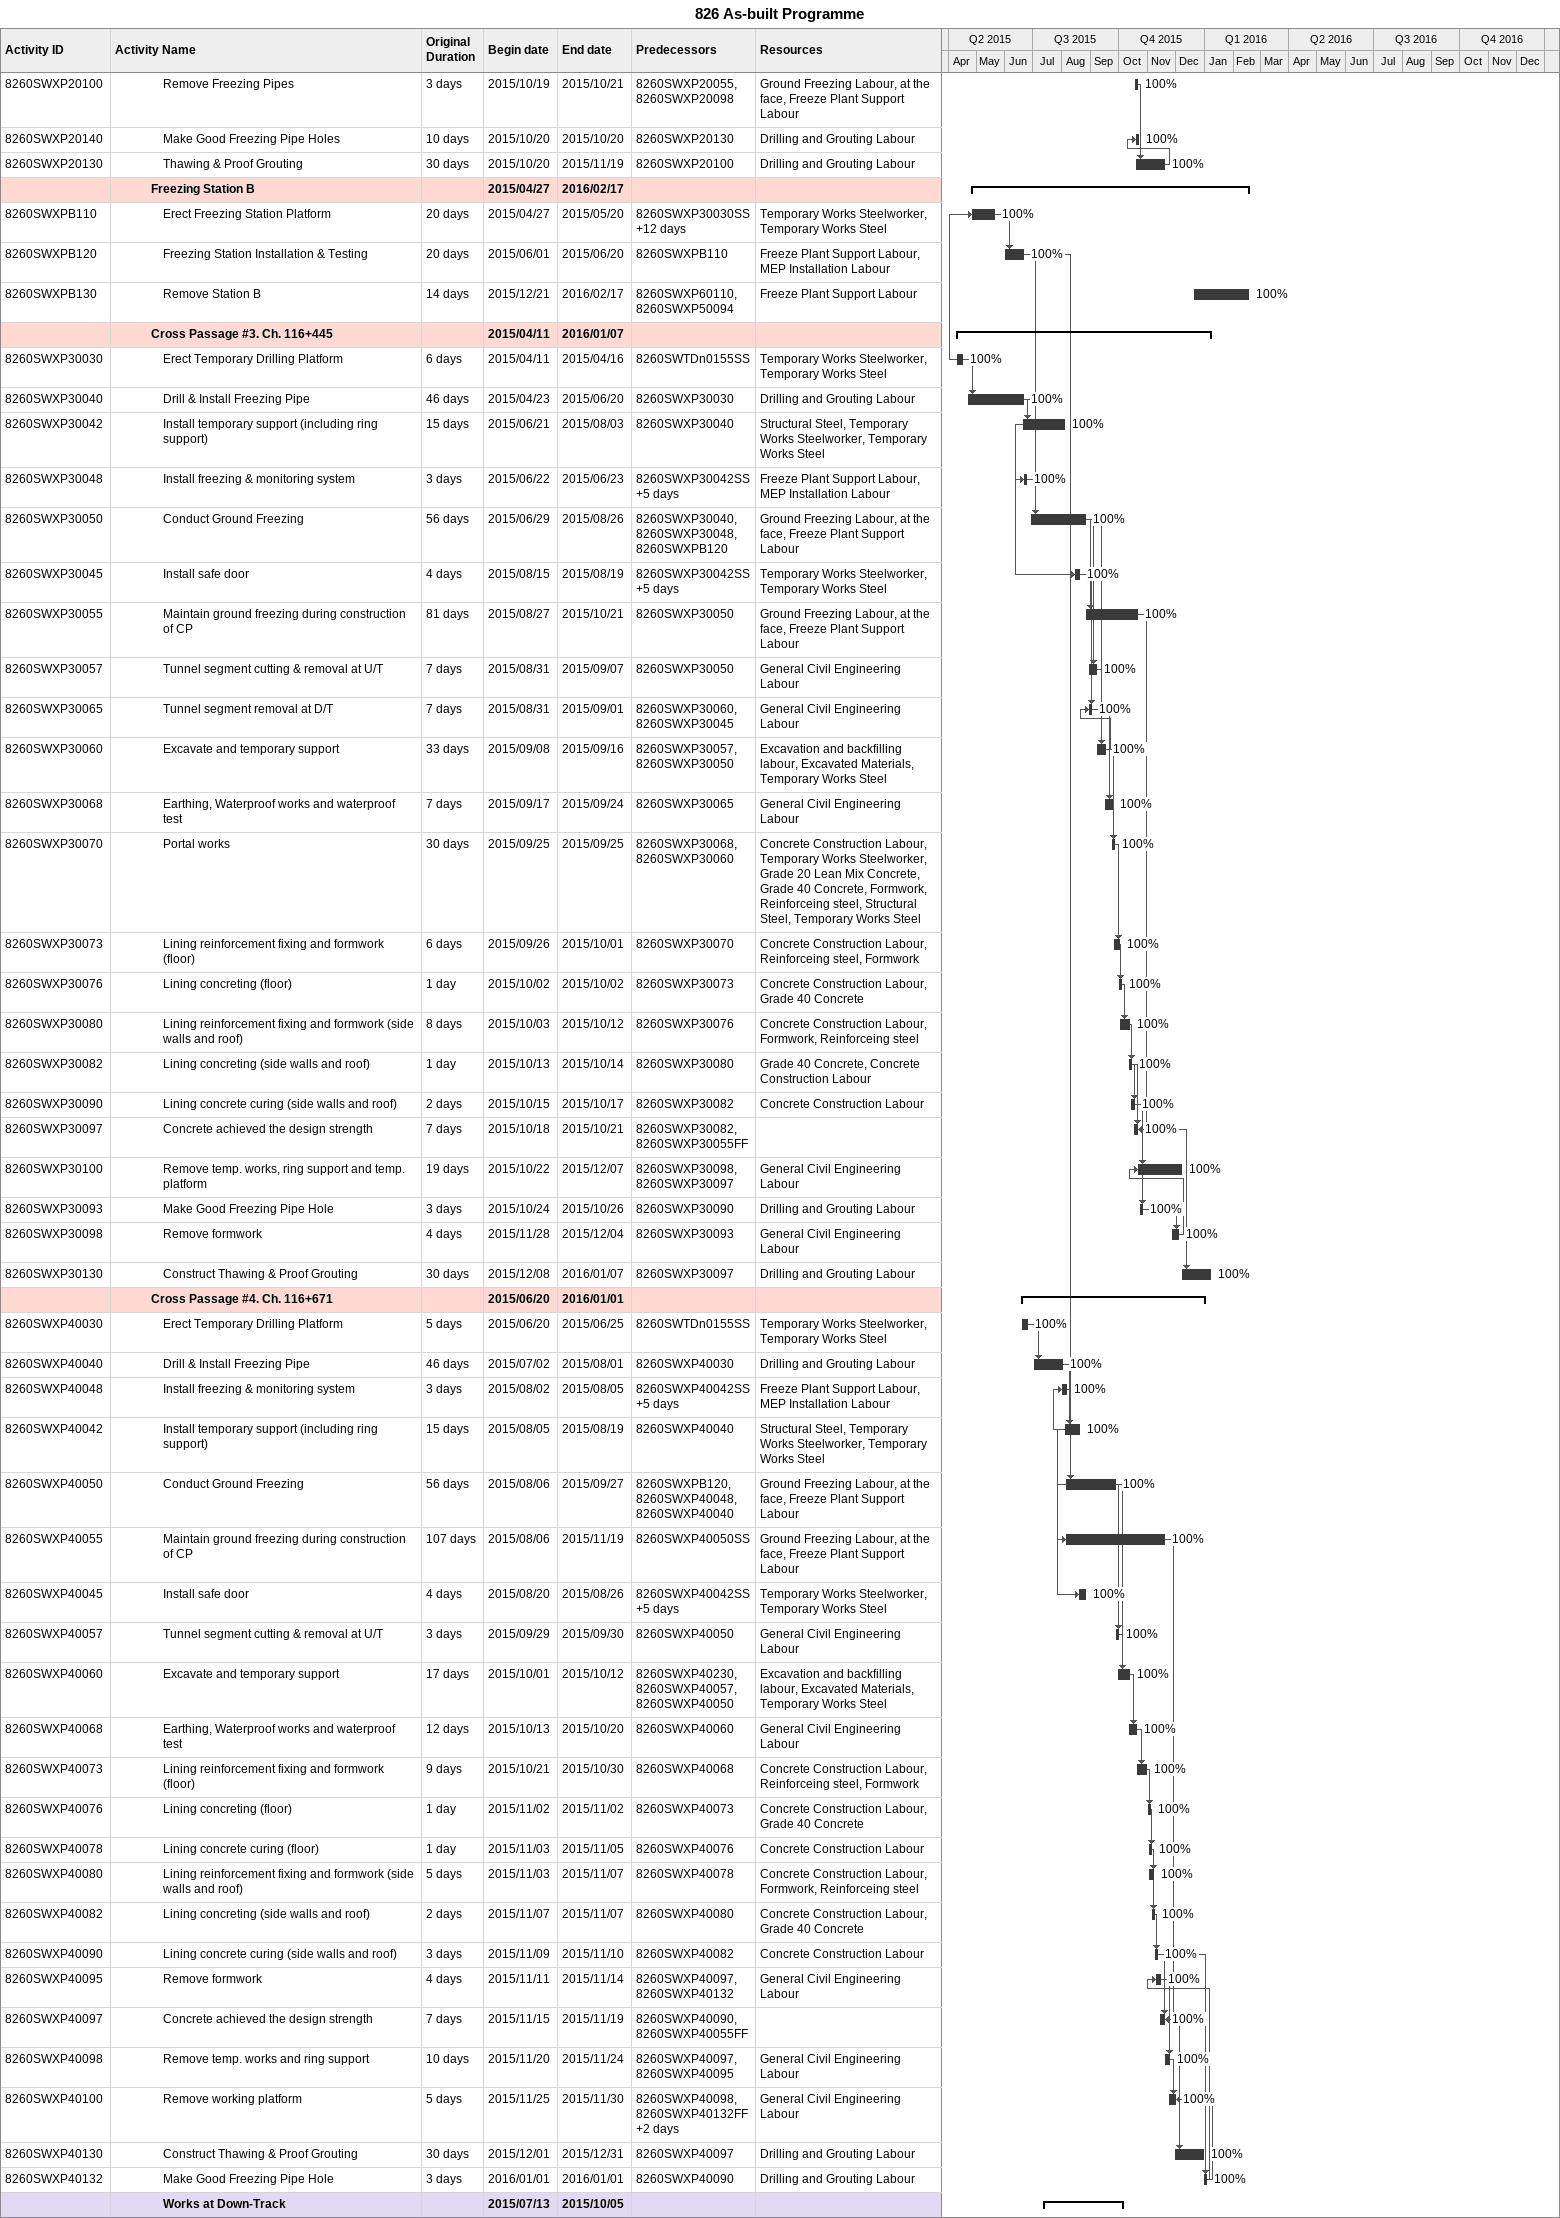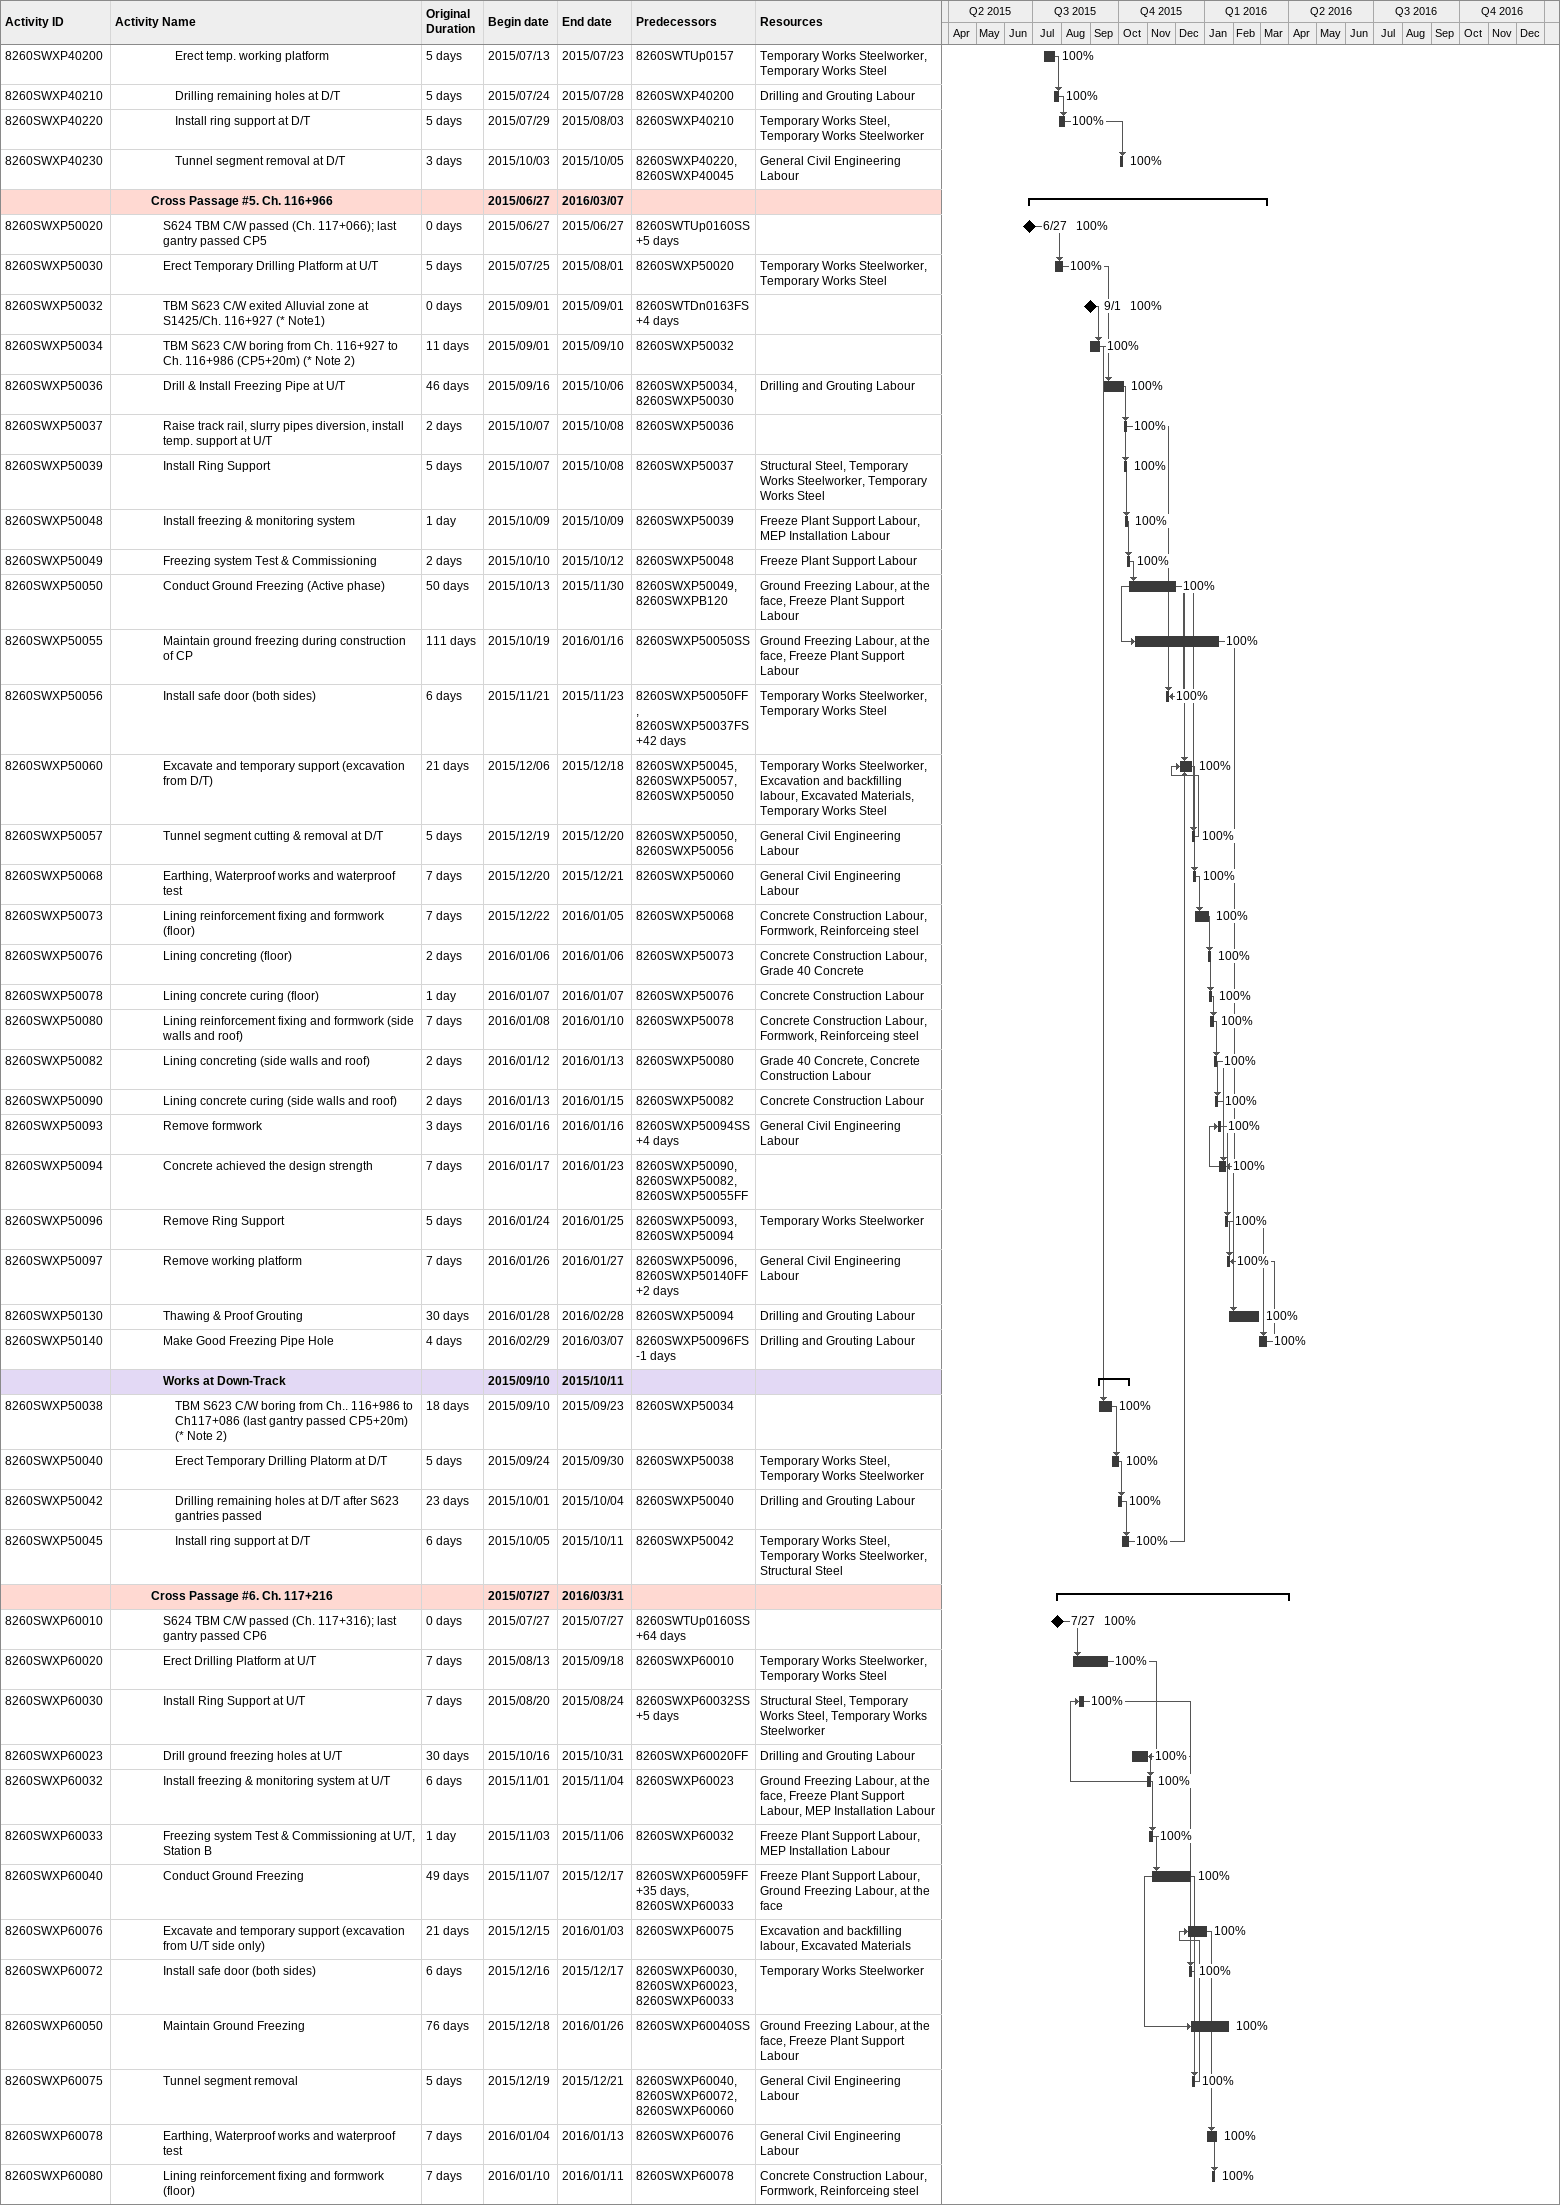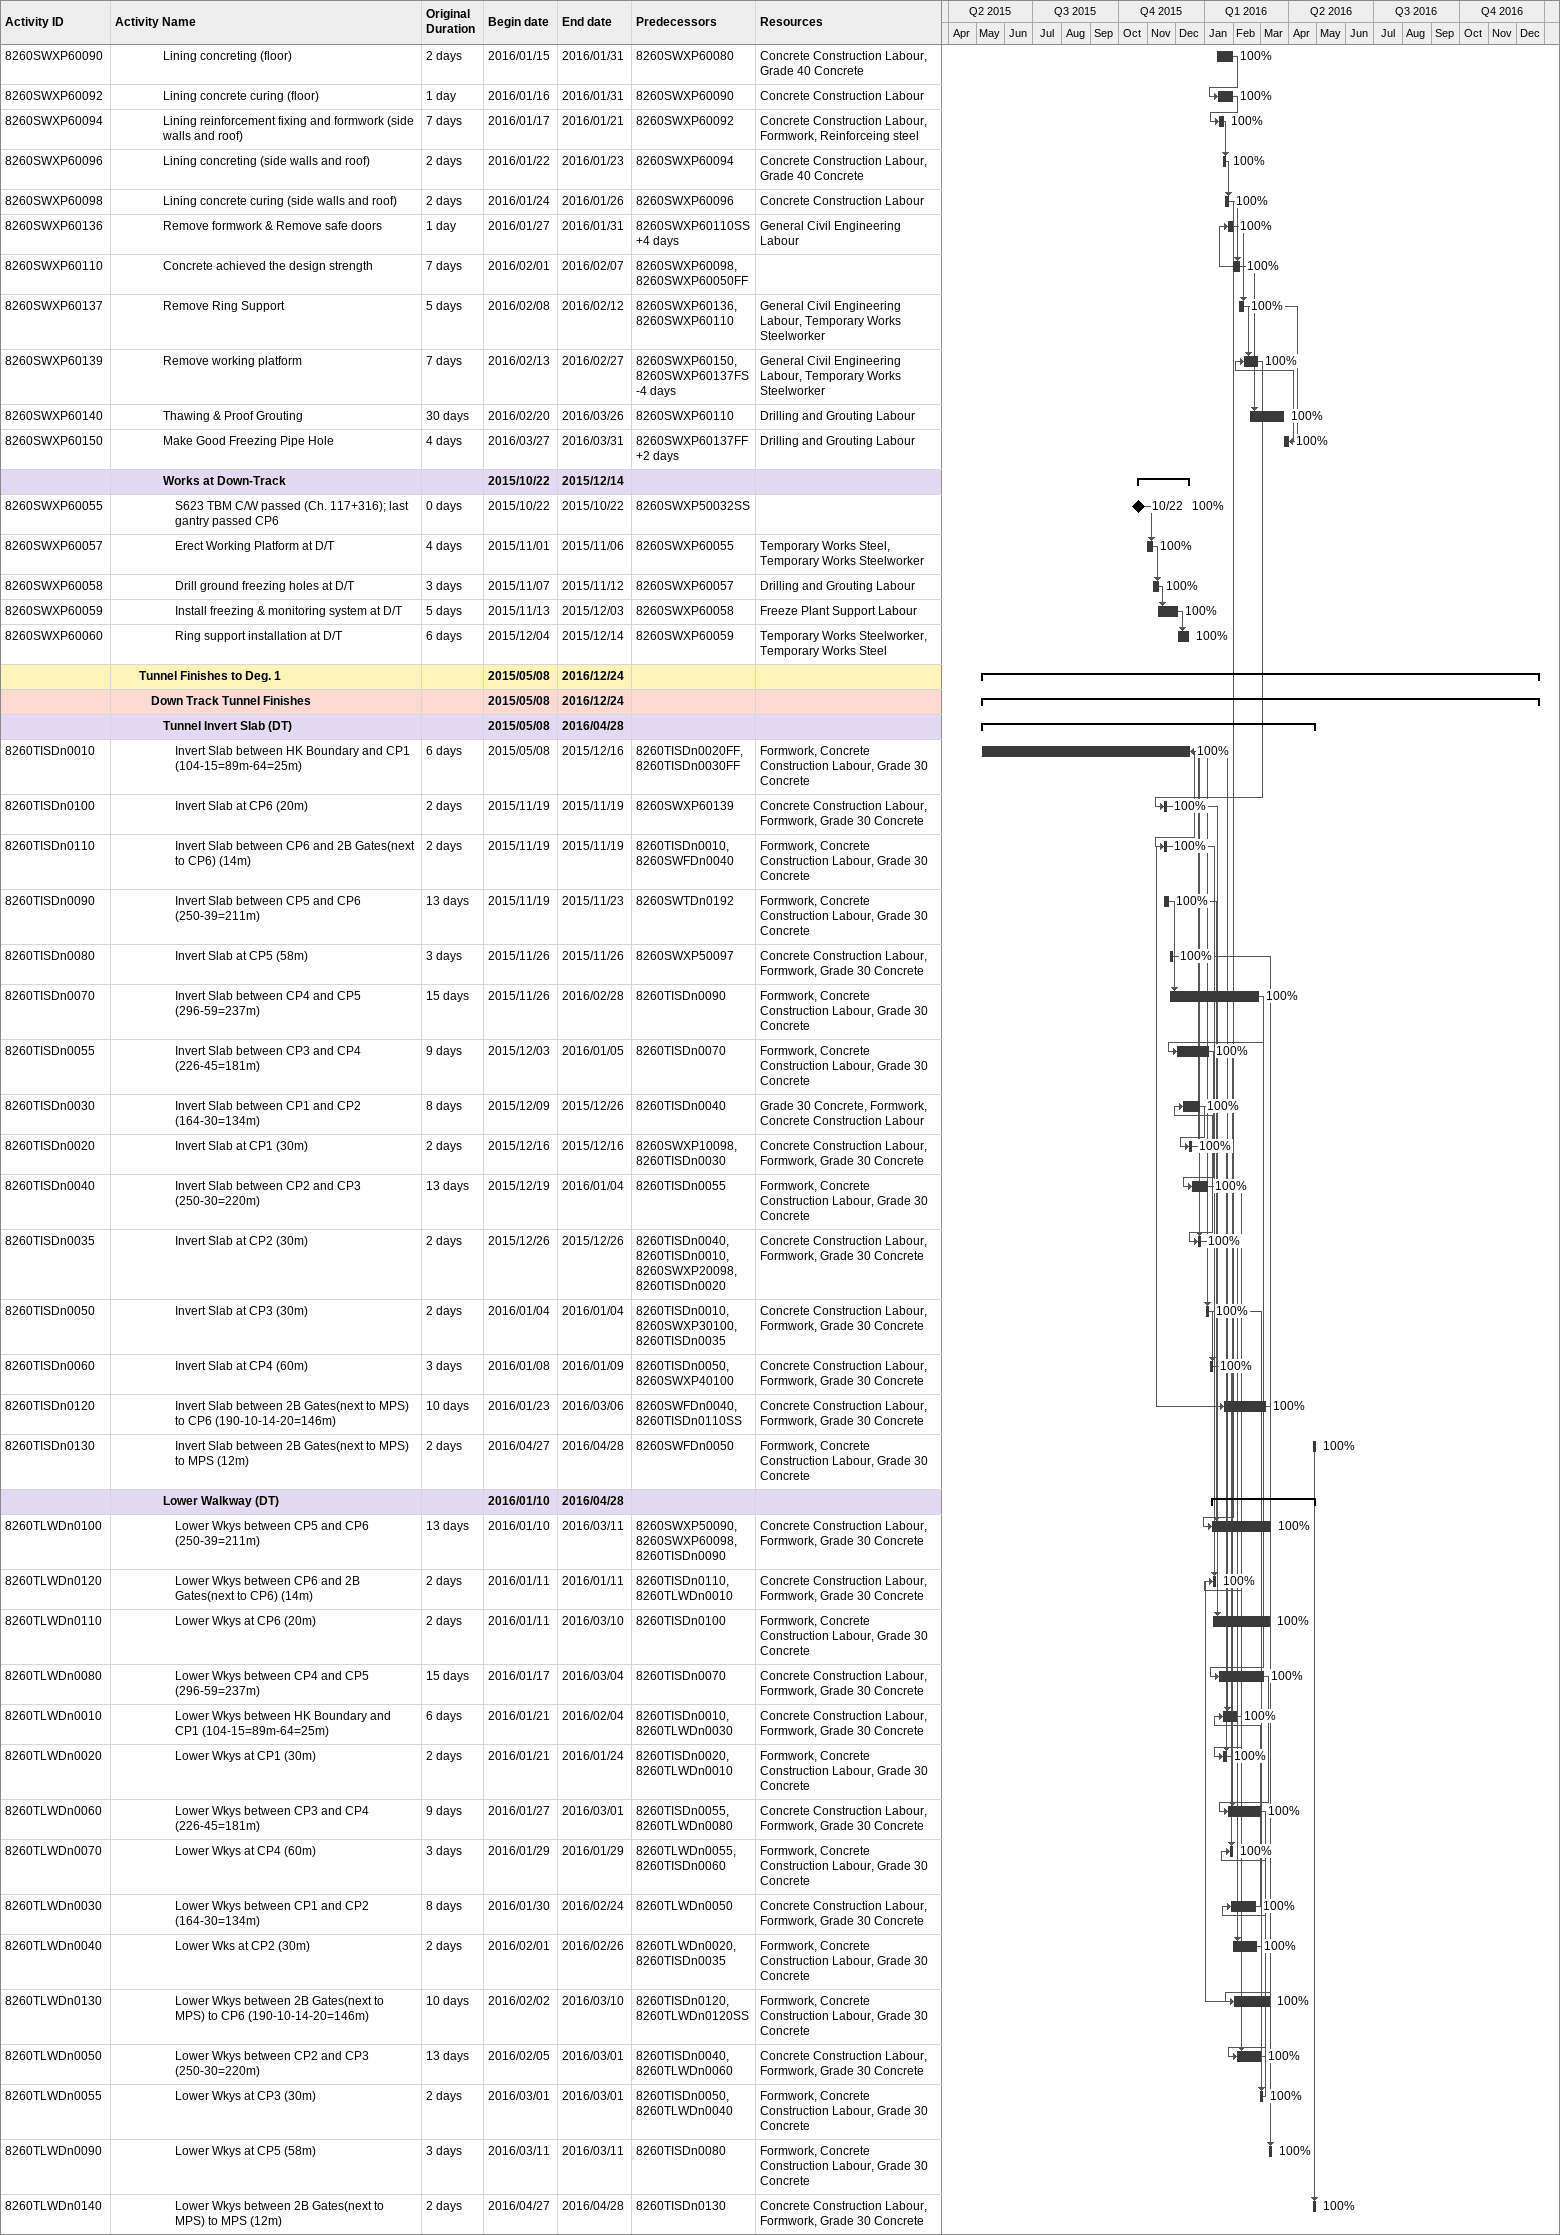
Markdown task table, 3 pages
826 As-built Programme

| ID | Level | Task | Original duration | Start | Finish | Predecessors | Resources | % complete |
|---|---|---|---|---|---|---|---|---|
| 8260SWXP20100 | 5 | Remove Freezing Pipes | 3d | 2015-10-19 | 2015-10-21 | 8260SWXP20055, 8260SWXP20098 | Ground Freezing Labour, at the face, Freeze Plant Support Labour | 100 |
| 8260SWXP20140 | 5 | Make Good Freezing Pipe Holes | 10d | 2015-10-20 | 2015-10-20 | 8260SWXP20130 | Drilling and Grouting Labour | 100 |
| 8260SWXP20130 | 5 | Thawing & Proof Grouting | 30d | 2015-10-20 | 2015-11-19 | 8260SWXP20100 | Drilling and Grouting Labour | 100 |
|  | 4 | **Freezing Station B** |  | 2015-04-27 | 2016-02-17 |  |  |  |
| 8260SWXPB110 | 5 | Erect Freezing Station Platform | 20d | 2015-04-27 | 2015-05-20 | 8260SWXP30030SS+12d | Temporary Works Steelworker, Temporary Works Steel | 100 |
| 8260SWXPB120 | 5 | Freezing Station Installation & Testing | 20d | 2015-06-01 | 2015-06-20 | 8260SWXPB110 | Freeze Plant Support Labour, MEP Installation Labour | 100 |
| 8260SWXPB130 | 5 | Remove Station B | 14d | 2015-12-21 | 2016-02-17 | 8260SWXP60110, 8260SWXP50094 | Freeze Plant Support Labour | 100 |
|  | 4 | **Cross Passage #3. Ch. 116+445** |  | 2015-04-11 | 2016-01-07 |  |  |  |
| 8260SWXP30030 | 5 | Erect Temporary Drilling Platform | 6d | 2015-04-11 | 2015-04-16 | 8260SWTDn0155SS | Temporary Works Steelworker, Temporary Works Steel | 100 |
| 8260SWXP30040 | 5 | Drill & Install Freezing Pipe | 46d | 2015-04-23 | 2015-06-20 | 8260SWXP30030 | Drilling and Grouting Labour | 100 |
| 8260SWXP30042 | 5 | Install temporary support (including ring support) | 15d | 2015-06-21 | 2015-08-03 | 8260SWXP30040 | Structural Steel, Temporary Works Steelworker, Temporary Works Steel | 100 |
| 8260SWXP30048 | 5 | Install freezing & monitoring system | 3d | 2015-06-22 | 2015-06-23 | 8260SWXP30042SS+5d | Freeze Plant Support Labour, MEP Installation Labour | 100 |
| 8260SWXP30050 | 5 | Conduct Ground Freezing | 56d | 2015-06-29 | 2015-08-26 | 8260SWXP30040, 8260SWXP30048, 8260SWXPB120 | Ground Freezing Labour, at the face, Freeze Plant Support Labour | 100 |
| 8260SWXP30045 | 5 | Install safe door | 4d | 2015-08-15 | 2015-08-19 | 8260SWXP30042SS+5d | Temporary Works Steelworker, Temporary Works Steel | 100 |
| 8260SWXP30055 | 5 | Maintain ground freezing during construction of CP | 81d | 2015-08-27 | 2015-10-21 | 8260SWXP30050 | Ground Freezing Labour, at the face, Freeze Plant Support Labour | 100 |
| 8260SWXP30057 | 5 | Tunnel segment cutting & removal at U/T | 7d | 2015-08-31 | 2015-09-07 | 8260SWXP30050 | General Civil Engineering Labour | 100 |
| 8260SWXP30065 | 5 | Tunnel segment removal at D/T | 7d | 2015-08-31 | 2015-09-01 | 8260SWXP30060, 8260SWXP30045 | General Civil Engineering Labour | 100 |
| 8260SWXP30060 | 5 | Excavate and temporary support | 33d | 2015-09-08 | 2015-09-16 | 8260SWXP30057, 8260SWXP30050 | Excavation and backfilling labour, Excavated Materials, Temporary Works Steel | 100 |
| 8260SWXP30068 | 5 | Earthing, Waterproof works and waterproof test | 7d | 2015-09-17 | 2015-09-24 | 8260SWXP30065 | General Civil Engineering Labour | 100 |
| 8260SWXP30070 | 5 | Portal works | 30d | 2015-09-25 | 2015-09-25 | 8260SWXP30068, 8260SWXP30060 | Concrete Construction Labour, Temporary Works Steelworker, Grade 20 Lean Mix Concrete, Grade 40 Concrete, Formwork, Reinforceing steel, Structural Steel, Temporary Works Steel | 100 |
| 8260SWXP30073 | 5 | Lining reinforcement fixing and formwork (floor) | 6d | 2015-09-26 | 2015-10-01 | 8260SWXP30070 | Concrete Construction Labour, Reinforceing steel, Formwork | 100 |
| 8260SWXP30076 | 5 | Lining concreting (floor) | 1d | 2015-10-02 | 2015-10-02 | 8260SWXP30073 | Concrete Construction Labour, Grade 40 Concrete | 100 |
| 8260SWXP30080 | 5 | Lining reinforcement fixing and formwork (side walls and roof) | 8d | 2015-10-03 | 2015-10-12 | 8260SWXP30076 | Concrete Construction Labour, Formwork, Reinforceing steel | 100 |
| 8260SWXP30082 | 5 | Lining concreting (side walls and roof) | 1d | 2015-10-13 | 2015-10-14 | 8260SWXP30080 | Grade 40 Concrete, Concrete Construction Labour | 100 |
| 8260SWXP30090 | 5 | Lining concrete curing (side walls and roof) | 2d | 2015-10-15 | 2015-10-17 | 8260SWXP30082 | Concrete Construction Labour | 100 |
| 8260SWXP30097 | 5 | Concrete achieved the design strength | 7d | 2015-10-18 | 2015-10-21 | 8260SWXP30082, 8260SWXP30055FF |  | 100 |
| 8260SWXP30100 | 5 | Remove temp. works, ring support and temp. platform | 19d | 2015-10-22 | 2015-12-07 | 8260SWXP30098, 8260SWXP30097 | General Civil Engineering Labour | 100 |
| 8260SWXP30093 | 5 | Make Good Freezing Pipe Hole | 3d | 2015-10-24 | 2015-10-26 | 8260SWXP30090 | Drilling and Grouting Labour | 100 |
| 8260SWXP30098 | 5 | Remove formwork | 4d | 2015-11-28 | 2015-12-04 | 8260SWXP30093 | General Civil Engineering Labour | 100 |
| 8260SWXP30130 | 5 | Construct Thawing & Proof Grouting | 30d | 2015-12-08 | 2016-01-07 | 8260SWXP30097 | Drilling and Grouting Labour | 100 |
|  | 4 | **Cross Passage #4. Ch. 116+671** |  | 2015-06-20 | 2016-01-01 |  |  |  |
| 8260SWXP40030 | 5 | Erect Temporary Drilling Platform | 5d | 2015-06-20 | 2015-06-25 | 8260SWTDn0155SS | Temporary Works Steelworker, Temporary Works Steel | 100 |
| 8260SWXP40040 | 5 | Drill & Install Freezing Pipe | 46d | 2015-07-02 | 2015-08-01 | 8260SWXP40030 | Drilling and Grouting Labour | 100 |
| 8260SWXP40048 | 5 | Install freezing & monitoring system | 3d | 2015-08-02 | 2015-08-05 | 8260SWXP40042SS+5d | Freeze Plant Support Labour, MEP Installation Labour | 100 |
| 8260SWXP40042 | 5 | Install temporary support (including ring support) | 15d | 2015-08-05 | 2015-08-19 | 8260SWXP40040 | Structural Steel, Temporary Works Steelworker, Temporary Works Steel | 100 |
| 8260SWXP40050 | 5 | Conduct Ground Freezing | 56d | 2015-08-06 | 2015-09-27 | 8260SWXPB120, 8260SWXP40048, 8260SWXP40040 | Ground Freezing Labour, at the face, Freeze Plant Support Labour | 100 |
| 8260SWXP40055 | 5 | Maintain ground freezing during construction of CP | 107d | 2015-08-06 | 2015-11-19 | 8260SWXP40050SS | Ground Freezing Labour, at the face, Freeze Plant Support Labour | 100 |
| 8260SWXP40045 | 5 | Install safe door | 4d | 2015-08-20 | 2015-08-26 | 8260SWXP40042SS+5d | Temporary Works Steelworker, Temporary Works Steel | 100 |
| 8260SWXP40057 | 5 | Tunnel segment cutting & removal at U/T | 3d | 2015-09-29 | 2015-09-30 | 8260SWXP40050 | General Civil Engineering Labour | 100 |
| 8260SWXP40060 | 5 | Excavate and temporary support | 17d | 2015-10-01 | 2015-10-12 | 8260SWXP40230, 8260SWXP40057, 8260SWXP40050 | Excavation and backfilling labour, Excavated Materials, Temporary Works Steel | 100 |
| 8260SWXP40068 | 5 | Earthing, Waterproof works and waterproof test | 12d | 2015-10-13 | 2015-10-20 | 8260SWXP40060 | General Civil Engineering Labour | 100 |
| 8260SWXP40073 | 5 | Lining reinforcement fixing and formwork (floor) | 9d | 2015-10-21 | 2015-10-30 | 8260SWXP40068 | Concrete Construction Labour, Reinforceing steel, Formwork | 100 |
| 8260SWXP40076 | 5 | Lining concreting (floor) | 1d | 2015-11-02 | 2015-11-02 | 8260SWXP40073 | Concrete Construction Labour, Grade 40 Concrete | 100 |
| 8260SWXP40078 | 5 | Lining concrete curing (floor) | 1d | 2015-11-03 | 2015-11-05 | 8260SWXP40076 | Concrete Construction Labour | 100 |
| 8260SWXP40080 | 5 | Lining reinforcement fixing and formwork (side walls and roof) | 5d | 2015-11-03 | 2015-11-07 | 8260SWXP40078 | Concrete Construction Labour, Formwork, Reinforceing steel | 100 |
| 8260SWXP40082 | 5 | Lining concreting (side walls and roof) | 2d | 2015-11-07 | 2015-11-07 | 8260SWXP40080 | Concrete Construction Labour, Grade 40 Concrete | 100 |
| 8260SWXP40090 | 5 | Lining concrete curing (side walls and roof) | 3d | 2015-11-09 | 2015-11-10 | 8260SWXP40082 | Concrete Construction Labour | 100 |
| 8260SWXP40095 | 5 | Remove formwork | 4d | 2015-11-11 | 2015-11-14 | 8260SWXP40097, 8260SWXP40132 | General Civil Engineering Labour | 100 |
| 8260SWXP40097 | 5 | Concrete achieved the design strength | 7d | 2015-11-15 | 2015-11-19 | 8260SWXP40090, 8260SWXP40055FF |  | 100 |
| 8260SWXP40098 | 5 | Remove temp. works and ring support | 10d | 2015-11-20 | 2015-11-24 | 8260SWXP40097, 8260SWXP40095 | General Civil Engineering Labour | 100 |
| 8260SWXP40100 | 5 | Remove working platform | 5d | 2015-11-25 | 2015-11-30 | 8260SWXP40098, 8260SWXP40132FF+2d | General Civil Engineering Labour | 100 |
| 8260SWXP40130 | 5 | Construct Thawing & Proof Grouting | 30d | 2015-12-01 | 2015-12-31 | 8260SWXP40097 | Drilling and Grouting Labour | 100 |
| 8260SWXP40132 | 5 | Make Good Freezing Pipe Hole | 3d | 2016-01-01 | 2016-01-01 | 8260SWXP40090 | Drilling and Grouting Labour | 100 |
|  | 5 | **Works at Down-Track** |  | 2015-07-13 | 2015-10-05 |  |  |  |
| 8260SWXP40200 | 6 | Erect temp. working platform | 5d | 2015-07-13 | 2015-07-23 | 8260SWTUp0157 | Temporary Works Steelworker, Temporary Works Steel | 100 |
| 8260SWXP40210 | 6 | Drilling remaining holes at D/T | 5d | 2015-07-24 | 2015-07-28 | 8260SWXP40200 | Drilling and Grouting Labour | 100 |
| 8260SWXP40220 | 6 | Install ring support at D/T | 5d | 2015-07-29 | 2015-08-03 | 8260SWXP40210 | Temporary Works Steel, Temporary Works Steelworker | 100 |
| 8260SWXP40230 | 6 | Tunnel segment removal at D/T | 3d | 2015-10-03 | 2015-10-05 | 8260SWXP40220, 8260SWXP40045 | General Civil Engineering Labour | 100 |
|  | 4 | **Cross Passage #5. Ch. 116+966** |  | 2015-06-27 | 2016-03-07 |  |  |  |
| 8260SWXP50020 | 5 | S624 TBM C/W passed (Ch. 117+066); last gantry passed CP5 | 0d | 2015-06-27 | 2015-06-27 | 8260SWTUp0160SS+5d |  | 100 |
| 8260SWXP50030 | 5 | Erect Temporary Drilling Platform at U/T | 5d | 2015-07-25 | 2015-08-01 | 8260SWXP50020 | Temporary Works Steelworker, Temporary Works Steel | 100 |
| 8260SWXP50032 | 5 | TBM S623 C/W exited Alluvial zone at S1425/Ch. 116+927 (* Note1) | 0d | 2015-09-01 | 2015-09-01 | 8260SWTDn0163FS+4d |  | 100 |
| 8260SWXP50034 | 5 | TBM S623 C/W boring from Ch. 116+927 to Ch. 116+986 (CP5+20m) (* Note 2) | 11d | 2015-09-01 | 2015-09-10 | 8260SWXP50032 |  | 100 |
| 8260SWXP50036 | 5 | Drill & Install Freezing Pipe at U/T | 46d | 2015-09-16 | 2015-10-06 | 8260SWXP50034, 8260SWXP50030 | Drilling and Grouting Labour | 100 |
| 8260SWXP50037 | 5 | Raise track rail, slurry pipes diversion, install temp. support at U/T | 2d | 2015-10-07 | 2015-10-08 | 8260SWXP50036 |  | 100 |
| 8260SWXP50039 | 5 | Install Ring Support | 5d | 2015-10-07 | 2015-10-08 | 8260SWXP50037 | Structural Steel, Temporary Works Steelworker, Temporary Works Steel | 100 |
| 8260SWXP50048 | 5 | Install freezing & monitoring system | 1d | 2015-10-09 | 2015-10-09 | 8260SWXP50039 | Freeze Plant Support Labour, MEP Installation Labour | 100 |
| 8260SWXP50049 | 5 | Freezing system Test & Commissioning | 2d | 2015-10-10 | 2015-10-12 | 8260SWXP50048 | Freeze Plant Support Labour | 100 |
| 8260SWXP50050 | 5 | Conduct Ground Freezing (Active phase) | 50d | 2015-10-13 | 2015-11-30 | 8260SWXP50049, 8260SWXPB120 | Ground Freezing Labour, at the face, Freeze Plant Support Labour | 100 |
| 8260SWXP50055 | 5 | Maintain ground freezing during construction of CP | 111d | 2015-10-19 | 2016-01-16 | 8260SWXP50050SS | Ground Freezing Labour, at the face, Freeze Plant Support Labour | 100 |
| 8260SWXP50056 | 5 | Install safe door (both sides) | 6d | 2015-11-21 | 2015-11-23 | 8260SWXP50050FF, 8260SWXP50037FS+42d | Temporary Works Steelworker, Temporary Works Steel | 100 |
| 8260SWXP50060 | 5 | Excavate and temporary support (excavation from D/T) | 21d | 2015-12-06 | 2015-12-18 | 8260SWXP50045, 8260SWXP50057, 8260SWXP50050 | Temporary Works Steelworker, Excavation and backfilling labour, Excavated Materials, Temporary Works Steel | 100 |
| 8260SWXP50057 | 5 | Tunnel segment cutting & removal at D/T | 5d | 2015-12-19 | 2015-12-20 | 8260SWXP50050, 8260SWXP50056 | General Civil Engineering Labour | 100 |
| 8260SWXP50068 | 5 | Earthing, Waterproof works and waterproof test | 7d | 2015-12-20 | 2015-12-21 | 8260SWXP50060 | General Civil Engineering Labour | 100 |
| 8260SWXP50073 | 5 | Lining reinforcement fixing and formwork (floor) | 7d | 2015-12-22 | 2016-01-05 | 8260SWXP50068 | Concrete Construction Labour, Formwork, Reinforceing steel | 100 |
| 8260SWXP50076 | 5 | Lining concreting (floor) | 2d | 2016-01-06 | 2016-01-06 | 8260SWXP50073 | Concrete Construction Labour, Grade 40 Concrete | 100 |
| 8260SWXP50078 | 5 | Lining concrete curing (floor) | 1d | 2016-01-07 | 2016-01-07 | 8260SWXP50076 | Concrete Construction Labour | 100 |
| 8260SWXP50080 | 5 | Lining reinforcement fixing and formwork (side walls and roof) | 7d | 2016-01-08 | 2016-01-10 | 8260SWXP50078 | Concrete Construction Labour, Formwork, Reinforceing steel | 100 |
| 8260SWXP50082 | 5 | Lining concreting (side walls and roof) | 2d | 2016-01-12 | 2016-01-13 | 8260SWXP50080 | Grade 40 Concrete, Concrete Construction Labour | 100 |
| 8260SWXP50090 | 5 | Lining concrete curing (side walls and roof) | 2d | 2016-01-13 | 2016-01-15 | 8260SWXP50082 | Concrete Construction Labour | 100 |
| 8260SWXP50093 | 5 | Remove formwork | 3d | 2016-01-16 | 2016-01-16 | 8260SWXP50094SS+4d | General Civil Engineering Labour | 100 |
| 8260SWXP50094 | 5 | Concrete achieved the design strength | 7d | 2016-01-17 | 2016-01-23 | 8260SWXP50090, 8260SWXP50082, 8260SWXP50055FF |  | 100 |
| 8260SWXP50096 | 5 | Remove Ring Support | 5d | 2016-01-24 | 2016-01-25 | 8260SWXP50093, 8260SWXP50094 | Temporary Works Steelworker | 100 |
| 8260SWXP50097 | 5 | Remove working platform | 7d | 2016-01-26 | 2016-01-27 | 8260SWXP50096, 8260SWXP50140FF+2d | General Civil Engineering Labour | 100 |
| 8260SWXP50130 | 5 | Thawing & Proof Grouting | 30d | 2016-01-28 | 2016-02-28 | 8260SWXP50094 | Drilling and Grouting Labour | 100 |
| 8260SWXP50140 | 5 | Make Good Freezing Pipe Hole | 4d | 2016-02-29 | 2016-03-07 | 8260SWXP50096FS-1d | Drilling and Grouting Labour | 100 |
|  | 5 | **Works at Down-Track** |  | 2015-09-10 | 2015-10-11 |  |  |  |
| 8260SWXP50038 | 6 | TBM S623 C/W boring from Ch.. 116+986 to Ch117+086 (last gantry passed CP5+20m) (* Note 2) | 18d | 2015-09-10 | 2015-09-23 | 8260SWXP50034 |  | 100 |
| 8260SWXP50040 | 6 | Erect Temporary Drilling Platorm at D/T | 5d | 2015-09-24 | 2015-09-30 | 8260SWXP50038 | Temporary Works Steel, Temporary Works Steelworker | 100 |
| 8260SWXP50042 | 6 | Drilling remaining holes at D/T after S623 gantries passed | 23d | 2015-10-01 | 2015-10-04 | 8260SWXP50040 | Drilling and Grouting Labour | 100 |
| 8260SWXP50045 | 6 | Install ring support at D/T | 6d | 2015-10-05 | 2015-10-11 | 8260SWXP50042 | Temporary Works Steel, Temporary Works Steelworker, Structural Steel | 100 |
|  | 4 | **Cross Passage #6. Ch. 117+216** |  | 2015-07-27 | 2016-03-31 |  |  |  |
| 8260SWXP60010 | 5 | S624 TBM C/W passed (Ch. 117+316); last gantry passed CP6 | 0d | 2015-07-27 | 2015-07-27 | 8260SWTUp0160SS+64d |  | 100 |
| 8260SWXP60020 | 5 | Erect Drilling Platform at U/T | 7d | 2015-08-13 | 2015-09-18 | 8260SWXP60010 | Temporary Works Steelworker, Temporary Works Steel | 100 |
| 8260SWXP60030 | 5 | Install Ring Support at U/T | 7d | 2015-08-20 | 2015-08-24 | 8260SWXP60032SS+5d | Structural Steel, Temporary Works Steel, Temporary Works Steelworker | 100 |
| 8260SWXP60023 | 5 | Drill ground freezing holes at U/T | 30d | 2015-10-16 | 2015-10-31 | 8260SWXP60020FF | Drilling and Grouting Labour | 100 |
| 8260SWXP60032 | 5 | Install freezing & monitoring system at U/T | 6d | 2015-11-01 | 2015-11-04 | 8260SWXP60023 | Ground Freezing Labour, at the face, Freeze Plant Support Labour, MEP Installation Labour | 100 |
| 8260SWXP60033 | 5 | Freezing system Test & Commissioning at U/T, Station B | 1d | 2015-11-03 | 2015-11-06 | 8260SWXP60032 | Freeze Plant Support Labour, MEP Installation Labour | 100 |
| 8260SWXP60040 | 5 | Conduct Ground Freezing | 49d | 2015-11-07 | 2015-12-17 | 8260SWXP60059FF+35d, 8260SWXP60033 | Freeze Plant Support Labour, Ground Freezing Labour, at the face | 100 |
| 8260SWXP60076 | 5 | Excavate and temporary support (excavation from U/T side only) | 21d | 2015-12-15 | 2016-01-03 | 8260SWXP60075 | Excavation and backfilling labour, Excavated Materials | 100 |
| 8260SWXP60072 | 5 | Install safe door (both sides) | 6d | 2015-12-16 | 2015-12-17 | 8260SWXP60030, 8260SWXP60023, 8260SWXP60033 | Temporary Works Steelworker | 100 |
| 8260SWXP60050 | 5 | Maintain Ground Freezing | 76d | 2015-12-18 | 2016-01-26 | 8260SWXP60040SS | Ground Freezing Labour, at the face, Freeze Plant Support Labour | 100 |
| 8260SWXP60075 | 5 | Tunnel segment removal | 5d | 2015-12-19 | 2015-12-21 | 8260SWXP60040, 8260SWXP60072, 8260SWXP60060 | General Civil Engineering Labour | 100 |
| 8260SWXP60078 | 5 | Earthing, Waterproof works and waterproof test | 7d | 2016-01-04 | 2016-01-13 | 8260SWXP60076 | General Civil Engineering Labour | 100 |
| 8260SWXP60080 | 5 | Lining reinforcement fixing and formwork (floor) | 7d | 2016-01-10 | 2016-01-11 | 8260SWXP60078 | Concrete Construction Labour, Formwork, Reinforceing steel | 100 |
| 8260SWXP60090 | 5 | Lining concreting (floor) | 2d | 2016-01-15 | 2016-01-31 | 8260SWXP60080 | Concrete Construction Labour, Grade 40 Concrete | 100 |
| 8260SWXP60092 | 5 | Lining concrete curing (floor) | 1d | 2016-01-16 | 2016-01-31 | 8260SWXP60090 | Concrete Construction Labour | 100 |
| 8260SWXP60094 | 5 | Lining reinforcement fixing and formwork (side walls and roof) | 7d | 2016-01-17 | 2016-01-21 | 8260SWXP60092 | Concrete Construction Labour, Formwork, Reinforceing steel | 100 |
| 8260SWXP60096 | 5 | Lining concreting (side walls and roof) | 2d | 2016-01-22 | 2016-01-23 | 8260SWXP60094 | Concrete Construction Labour, Grade 40 Concrete | 100 |
| 8260SWXP60098 | 5 | Lining concrete curing (side walls and roof) | 2d | 2016-01-24 | 2016-01-26 | 8260SWXP60096 | Concrete Construction Labour | 100 |
| 8260SWXP60136 | 5 | Remove formwork & Remove safe doors | 1d | 2016-01-27 | 2016-01-31 | 8260SWXP60110SS+4d | General Civil Engineering Labour | 100 |
| 8260SWXP60110 | 5 | Concrete achieved the design strength | 7d | 2016-02-01 | 2016-02-07 | 8260SWXP60098, 8260SWXP60050FF |  | 100 |
| 8260SWXP60137 | 5 | Remove Ring Support | 5d | 2016-02-08 | 2016-02-12 | 8260SWXP60136, 8260SWXP60110 | General Civil Engineering Labour, Temporary Works Steelworker | 100 |
| 8260SWXP60139 | 5 | Remove working platform | 7d | 2016-02-13 | 2016-02-27 | 8260SWXP60150, 8260SWXP60137FS-4d | General Civil Engineering Labour, Temporary Works Steelworker | 100 |
| 8260SWXP60140 | 5 | Thawing & Proof Grouting | 30d | 2016-02-20 | 2016-03-26 | 8260SWXP60110 | Drilling and Grouting Labour | 100 |
| 8260SWXP60150 | 5 | Make Good Freezing Pipe Hole | 4d | 2016-03-27 | 2016-03-31 | 8260SWXP60137FF+2d | Drilling and Grouting Labour | 100 |
|  | 5 | **Works at Down-Track** |  | 2015-10-22 | 2015-12-14 |  |  |  |
| 8260SWXP60055 | 6 | S623 TBM C/W passed (Ch. 117+316); last gantry passed CP6 | 0d | 2015-10-22 | 2015-10-22 | 8260SWXP50032SS |  | 100 |
| 8260SWXP60057 | 6 | Erect Working Platform at D/T | 4d | 2015-11-01 | 2015-11-06 | 8260SWXP60055 | Temporary Works Steel, Temporary Works Steelworker | 100 |
| 8260SWXP60058 | 6 | Drill ground freezing holes at D/T | 3d | 2015-11-07 | 2015-11-12 | 8260SWXP60057 | Drilling and Grouting Labour | 100 |
| 8260SWXP60059 | 6 | Install freezing & monitoring system at D/T | 5d | 2015-11-13 | 2015-12-03 | 8260SWXP60058 | Freeze Plant Support Labour | 100 |
| 8260SWXP60060 | 6 | Ring support installation at D/T | 6d | 2015-12-04 | 2015-12-14 | 8260SWXP60059 | Temporary Works Steelworker, Temporary Works Steel | 100 |
|  | 3 | **Tunnel Finishes to Deg. 1** |  | 2015-05-08 | 2016-12-24 |  |  |  |
|  | 4 | **Down Track Tunnel Finishes** |  | 2015-05-08 | 2016-12-24 |  |  |  |
|  | 5 | **Tunnel Invert Slab (DT)** |  | 2015-05-08 | 2016-04-28 |  |  |  |
| 8260TISDn0010 | 6 | Invert Slab between HK Boundary and CP1 (104-15=89m-64=25m) | 6d | 2015-05-08 | 2015-12-16 | 8260TISDn0020FF, 8260TISDn0030FF | Formwork, Concrete Construction Labour, Grade 30 Concrete | 100 |
| 8260TISDn0100 | 6 | Invert Slab at CP6 (20m) | 2d | 2015-11-19 | 2015-11-19 | 8260SWXP60139 | Concrete Construction Labour, Formwork, Grade 30 Concrete | 100 |
| 8260TISDn0110 | 6 | Invert Slab between CP6 and 2B Gates(next to CP6) (14m) | 2d | 2015-11-19 | 2015-11-19 | 8260TISDn0010, 8260SWFDn0040 | Formwork, Concrete Construction Labour, Grade 30 Concrete | 100 |
| 8260TISDn0090 | 6 | Invert Slab between CP5 and CP6 (250-39=211m) | 13d | 2015-11-19 | 2015-11-23 | 8260SWTDn0192 | Formwork, Concrete Construction Labour, Grade 30 Concrete | 100 |
| 8260TISDn0080 | 6 | Invert Slab at CP5 (58m) | 3d | 2015-11-26 | 2015-11-26 | 8260SWXP50097 | Concrete Construction Labour, Formwork, Grade 30 Concrete | 100 |
| 8260TISDn0070 | 6 | Invert Slab between CP4 and CP5 (296-59=237m) | 15d | 2015-11-26 | 2016-02-28 | 8260TISDn0090 | Formwork, Concrete Construction Labour, Grade 30 Concrete | 100 |
| 8260TISDn0055 | 6 | Invert Slab between CP3 and CP4 (226-45=181m) | 9d | 2015-12-03 | 2016-01-05 | 8260TISDn0070 | Formwork, Concrete Construction Labour, Grade 30 Concrete | 100 |
| 8260TISDn0030 | 6 | Invert Slab between CP1 and CP2 (164-30=134m) | 8d | 2015-12-09 | 2015-12-26 | 8260TISDn0040 | Grade 30 Concrete, Formwork, Concrete Construction Labour | 100 |
| 8260TISDn0020 | 6 | Invert Slab at CP1 (30m) | 2d | 2015-12-16 | 2015-12-16 | 8260SWXP10098, 8260TISDn0030 | Concrete Construction Labour, Formwork, Grade 30 Concrete | 100 |
| 8260TISDn0040 | 6 | Invert Slab between CP2 and CP3 (250-30=220m) | 13d | 2015-12-19 | 2016-01-04 | 8260TISDn0055 | Formwork, Concrete Construction Labour, Grade 30 Concrete | 100 |
| 8260TISDn0035 | 6 | Invert Slab at CP2 (30m) | 2d | 2015-12-26 | 2015-12-26 | 8260TISDn0040, 8260TISDn0010, 8260SWXP20098, 8260TISDn0020 | Concrete Construction Labour, Formwork, Grade 30 Concrete | 100 |
| 8260TISDn0050 | 6 | Invert Slab at CP3 (30m) | 2d | 2016-01-04 | 2016-01-04 | 8260TISDn0010, 8260SWXP30100, 8260TISDn0035 | Concrete Construction Labour, Formwork, Grade 30 Concrete | 100 |
| 8260TISDn0060 | 6 | Invert Slab at CP4 (60m) | 3d | 2016-01-08 | 2016-01-09 | 8260TISDn0050, 8260SWXP40100 | Concrete Construction Labour, Formwork, Grade 30 Concrete | 100 |
| 8260TISDn0120 | 6 | Invert Slab between 2B Gates(next to MPS) to CP6 (190-10-14-20=146m) | 10d | 2016-01-23 | 2016-03-06 | 8260SWFDn0040, 8260TISDn0110SS | Concrete Construction Labour, Formwork, Grade 30 Concrete | 100 |
| 8260TISDn0130 | 6 | Invert Slab between 2B Gates(next to MPS) to MPS (12m) | 2d | 2016-04-27 | 2016-04-28 | 8260SWFDn0050 | Formwork, Concrete Construction Labour, Grade 30 Concrete | 100 |
|  | 5 | **Lower Walkway (DT)** |  | 2016-01-10 | 2016-04-28 |  |  |  |
| 8260TLWDn0100 | 6 | Lower Wkys between CP5 and CP6 (250-39=211m) | 13d | 2016-01-10 | 2016-03-11 | 8260SWXP50090, 8260SWXP60098, 8260TISDn0090 | Concrete Construction Labour, Formwork, Grade 30 Concrete | 100 |
| 8260TLWDn0120 | 6 | Lower Wkys between CP6 and 2B Gates(next to CP6) (14m) | 2d | 2016-01-11 | 2016-01-11 | 8260TISDn0110, 8260TLWDn0010 | Concrete Construction Labour, Formwork, Grade 30 Concrete | 100 |
| 8260TLWDn0110 | 6 | Lower Wkys at CP6 (20m) | 2d | 2016-01-11 | 2016-03-10 | 8260TISDn0100 | Formwork, Concrete Construction Labour, Grade 30 Concrete | 100 |
| 8260TLWDn0080 | 6 | Lower Wkys between CP4 and CP5 (296-59=237m) | 15d | 2016-01-17 | 2016-03-04 | 8260TISDn0070 | Concrete Construction Labour, Formwork, Grade 30 Concrete | 100 |
| 8260TLWDn0010 | 6 | Lower Wkys between HK Boundary and CP1 (104-15=89m-64=25m) | 6d | 2016-01-21 | 2016-02-04 | 8260TISDn0010, 8260TLWDn0030 | Concrete Construction Labour, Formwork, Grade 30 Concrete | 100 |
| 8260TLWDn0020 | 6 | Lower Wkys at CP1 (30m) | 2d | 2016-01-21 | 2016-01-24 | 8260TISDn0020, 8260TLWDn0010 | Formwork, Concrete Construction Labour, Grade 30 Concrete | 100 |
| 8260TLWDn0060 | 6 | Lower Wkys between CP3 and CP4 (226-45=181m) | 9d | 2016-01-27 | 2016-03-01 | 8260TISDn0055, 8260TLWDn0080 | Concrete Construction Labour, Formwork, Grade 30 Concrete | 100 |
| 8260TLWDn0070 | 6 | Lower Wkys at CP4 (60m) | 3d | 2016-01-29 | 2016-01-29 | 8260TLWDn0055, 8260TISDn0060 | Formwork, Concrete Construction Labour, Grade 30 Concrete | 100 |
| 8260TLWDn0030 | 6 | Lower Wkys between CP1 and CP2 (164-30=134m) | 8d | 2016-01-30 | 2016-02-24 | 8260TLWDn0050 | Concrete Construction Labour, Formwork, Grade 30 Concrete | 100 |
| 8260TLWDn0040 | 6 | Lower Wks at CP2 (30m) | 2d | 2016-02-01 | 2016-02-26 | 8260TLWDn0020, 8260TISDn0035 | Formwork, Concrete Construction Labour, Grade 30 Concrete | 100 |
| 8260TLWDn0130 | 6 | Lower Wkys between 2B Gates(next to MPS) to CP6 (190-10-14-20=146m) | 10d | 2016-02-02 | 2016-03-10 | 8260TISDn0120, 8260TLWDn0120SS | Formwork, Concrete Construction Labour, Grade 30 Concrete | 100 |
| 8260TLWDn0050 | 6 | Lower Wkys between CP2 and CP3 (250-30=220m) | 13d | 2016-02-05 | 2016-03-01 | 8260TISDn0040, 8260TLWDn0060 | Concrete Construction Labour, Formwork, Grade 30 Concrete | 100 |
| 8260TLWDn0055 | 6 | Lower Wkys at CP3 (30m) | 2d | 2016-03-01 | 2016-03-01 | 8260TISDn0050, 8260TLWDn0040 | Formwork, Concrete Construction Labour, Grade 30 Concrete | 100 |
| 8260TLWDn0090 | 6 | Lower Wkys at CP5 (58m) | 3d | 2016-03-11 | 2016-03-11 | 8260TISDn0080 | Formwork, Concrete Construction Labour, Grade 30 Concrete | 100 |
| 8260TLWDn0140 | 6 | Lower Wkys between 2B Gates(next to MPS) to MPS (12m) | 2d | 2016-04-27 | 2016-04-28 | 8260TISDn0130 | Concrete Construction Labour, Formwork, Grade 30 Concrete | 100 |
